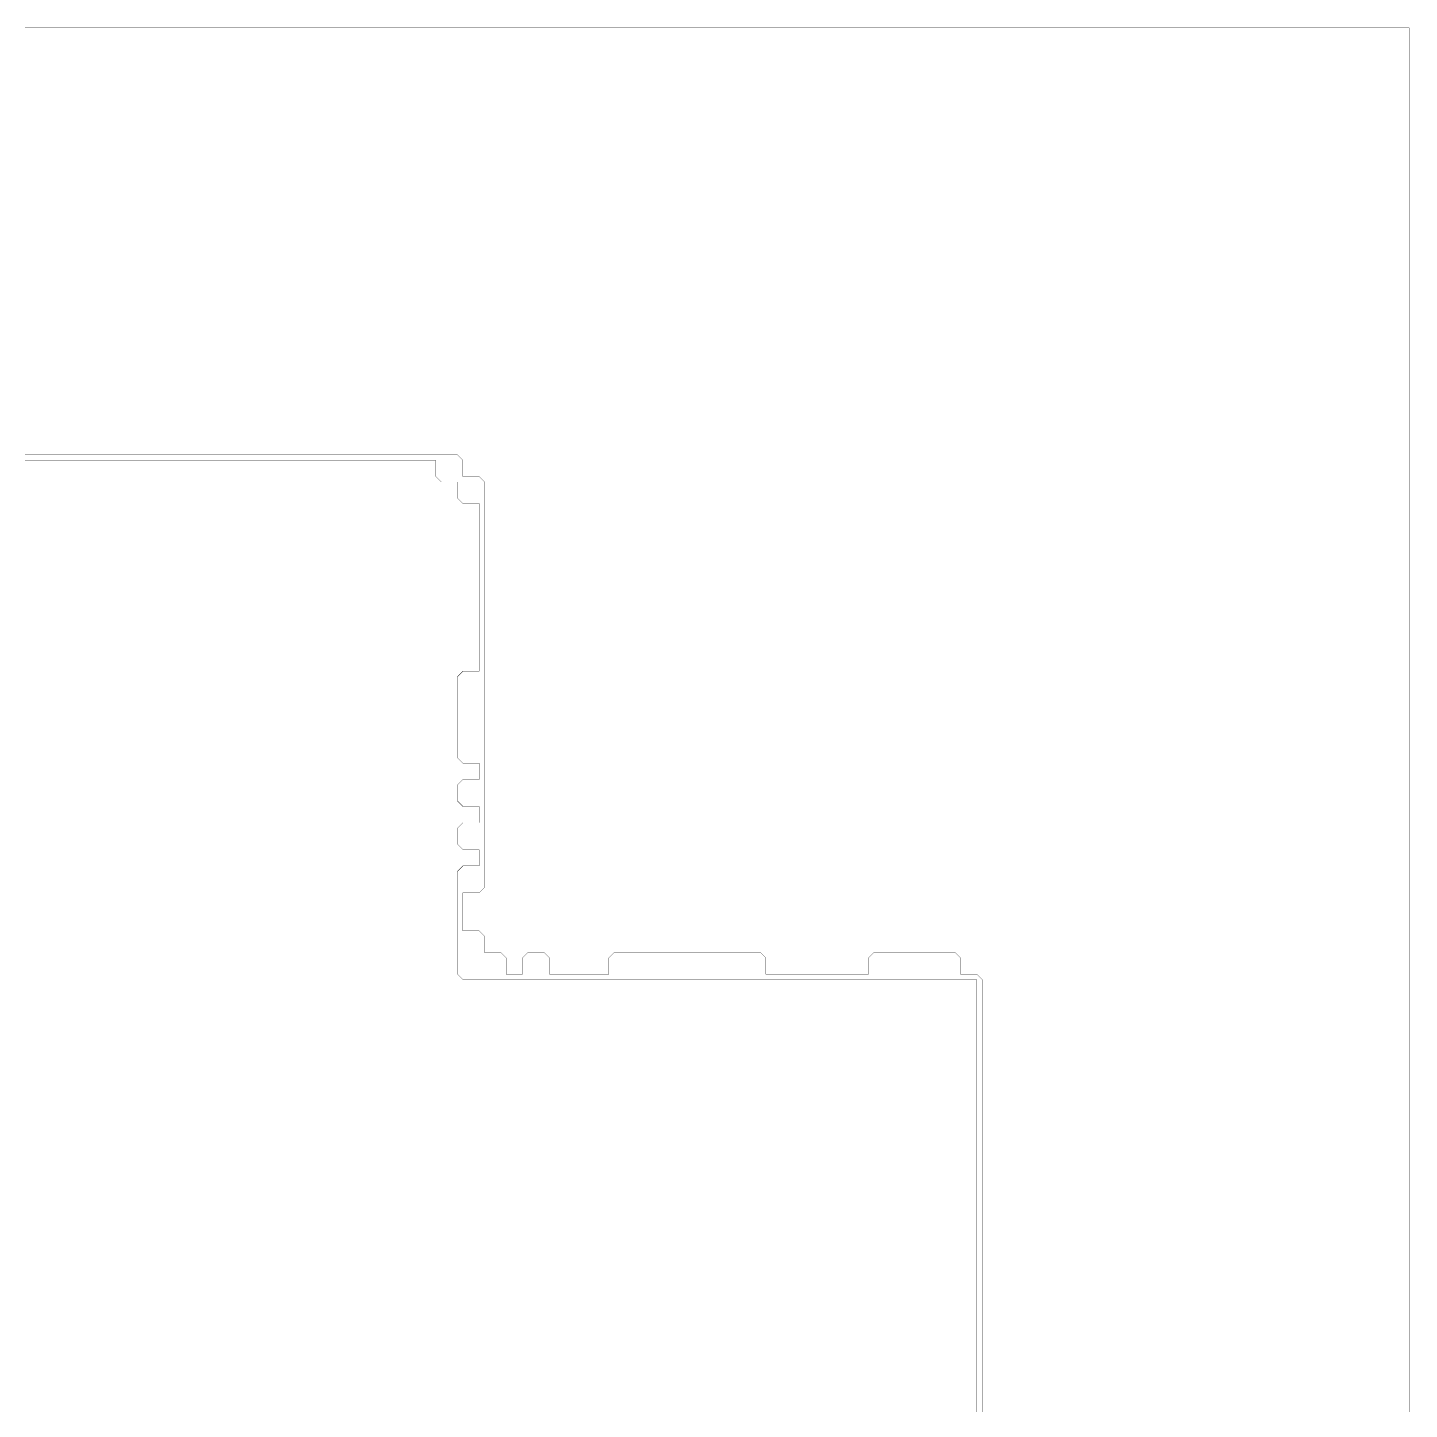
# Model space of a CAD drawing. Header units: metres. Extents: x 0 to 4990, y -4990 to 0.
# Drawn here: x 2495 to 4990, y -2495 to 0 of the extents above; entities that cross this region are included whole.
import ezdxf

# ---------------------------------------------------------------- set-up
doc = ezdxf.new("R2010")
doc.units = ezdxf.units.M
doc.layers.add('conductor', color=1, linetype='Continuous')
doc.layers.add('substrate', color=5, linetype='Continuous')

msp = doc.modelspace()

# ---------------------------------------------------------------- linework, layer by layer
at = {"layer": 'conductor', "const_width": 0.5}
msp.add_lwpolyline([(4208.984375, -2500), (4208.984375, -2490.234375), (4208.984375, -2480.46875), (4208.984375, -2470.703125), (4208.984375, -2460.9375), (4208.984375, -2451.171875), (4208.984375, -2441.40625), (4208.984375, -2431.640625), (4208.984375, -2421.875), (4208.984375, -2412.109375), (4208.984375, -2402.34375), (4208.984375, -2392.578125), (4208.984375, -2382.8125), (4208.984375, -2373.046875), (4208.984375, -2363.28125), (4208.984375, -2353.515625), (4208.984375, -2343.75), (4208.984375, -2333.984375), (4208.984375, -2324.21875), (4208.984375, -2314.453125), (4208.984375, -2304.6875), (4208.984375, -2294.921875), (4208.984375, -2285.15625), (4208.984375, -2275.390625), (4208.984375, -2265.625), (4208.984375, -2255.859375), (4208.984375, -2246.09375), (4208.984375, -2236.328125), (4208.984375, -2226.5625), (4208.984375, -2216.796875), (4208.984375, -2207.03125), (4208.984375, -2197.265625), (4208.984375, -2187.5), (4208.984375, -2177.734375), (4208.984375, -2167.96875), (4208.984375, -2158.203125), (4208.984375, -2148.4375), (4208.984375, -2138.671875), (4208.984375, -2128.90625), (4208.984375, -2119.140625), (4208.984375, -2109.375), (4208.984375, -2099.609375), (4208.984375, -2089.84375), (4208.984375, -2080.078125), (4208.984375, -2070.3125), (4208.984375, -2060.546875), (4208.984375, -2050.78125), (4208.984375, -2041.015625), (4208.984375, -2031.25), (4208.984375, -2021.484375), (4208.984375, -2011.71875), (4208.984375, -2001.953125), (4208.984375, -1992.1875), (4208.984375, -1982.421875), (4208.984375, -1972.65625), (4208.984375, -1962.890625), (4208.984375, -1953.125), (4208.984375, -1943.359375), (4208.984375, -1933.59375), (4208.984375, -1923.828125), (4208.984375, -1914.0625), (4208.984375, -1904.296875), (4208.984375, -1894.53125), (4208.984375, -1884.765625), (4208.984375, -1875), (4208.984375, -1865.234375), (4208.984375, -1855.46875), (4208.984375, -1845.703125), (4208.984375, -1835.9375), (4208.984375, -1826.171875), (4208.984375, -1816.40625), (4208.984375, -1806.640625), (4208.984375, -1796.875), (4208.984375, -1787.109375), (4208.984375, -1777.34375), (4208.984375, -1767.578125), (4208.984375, -1757.8125), (4208.984375, -1748.046875), (4208.984375, -1738.28125), (4208.984375, -1728.515625), (4208.984375, -1718.75), (4199.21875, -1718.75), (4189.453125, -1718.75), (4179.6875, -1718.75), (4169.921875, -1718.75), (4160.15625, -1718.75), (4150.390625, -1718.75), (4140.625, -1718.75), (4130.859375, -1718.75), (4121.09375, -1718.75), (4111.328125, -1718.75), (4101.5625, -1718.75), (4091.796875, -1718.75), (4082.03125, -1718.75), (4072.265625, -1718.75), (4062.5, -1718.75), (4052.734375, -1718.75), (4042.96875, -1718.75), (4033.203125, -1718.75), (4023.4375, -1718.75), (4013.671875, -1718.75), (4003.90625, -1718.75), (3994.140625, -1718.75), (3984.375, -1718.75), (3974.609375, -1718.75), (3964.84375, -1718.75), (3955.078125, -1718.75), (3945.3125, -1718.75), (3935.546875, -1718.75), (3925.78125, -1718.75), (3916.015625, -1718.75), (3906.25, -1718.75), (3896.484375, -1718.75), (3886.71875, -1718.75), (3876.953125, -1718.75), (3867.1875, -1718.75), (3857.421875, -1718.75), (3847.65625, -1718.75), (3837.890625, -1718.75), (3828.125, -1718.75), (3818.359375, -1718.75), (3808.59375, -1718.75), (3798.828125, -1718.75), (3789.0625, -1718.75), (3779.296875, -1718.75), (3769.53125, -1718.75), (3759.765625, -1718.75), (3750, -1718.75), (3740.234375, -1718.75), (3730.46875, -1718.75), (3720.703125, -1718.75), (3710.9375, -1718.75), (3701.171875, -1718.75), (3691.40625, -1718.75), (3681.640625, -1718.75), (3671.875, -1718.75), (3662.109375, -1718.75), (3652.34375, -1718.75), (3642.578125, -1718.75), (3632.8125, -1718.75), (3623.046875, -1718.75), (3613.28125, -1718.75), (3603.515625, -1718.75), (3593.75, -1718.75), (3583.984375, -1718.75), (3574.21875, -1718.75), (3564.453125, -1718.75), (3554.6875, -1718.75), (3544.921875, -1718.75), (3535.15625, -1718.75), (3525.390625, -1718.75), (3515.625, -1718.75), (3505.859375, -1718.75), (3496.09375, -1718.75), (3486.328125, -1718.75), (3476.5625, -1718.75), (3466.796875, -1718.75), (3457.03125, -1718.75), (3447.265625, -1718.75), (3437.5, -1718.75), (3427.734375, -1718.75), (3417.96875, -1718.75), (3408.203125, -1718.75), (3398.4375, -1718.75), (3388.671875, -1718.75), (3378.90625, -1718.75), (3369.140625, -1718.75), (3359.375, -1718.75), (3349.609375, -1718.75), (3339.84375, -1718.75), (3330.078125, -1718.75), (3320.3125, -1718.75), (3310.546875, -1718.75), (3300.78125, -1718.75), (3291.015625, -1718.75), (3281.25, -1718.75), (3271.484375, -1708.984375), (3271.484375, -1699.21875), (3271.484375, -1689.453125), (3271.484375, -1679.6875), (3271.484375, -1669.921875), (3271.484375, -1660.15625), (3271.484375, -1650.390625), (3271.484375, -1640.625), (3271.484375, -1630.859375), (3271.484375, -1621.09375), (3271.484375, -1611.328125), (3271.484375, -1601.5625), (3271.484375, -1591.796875), (3271.484375, -1582.03125), (3271.484375, -1572.265625), (3271.484375, -1562.5), (3271.484375, -1552.734375), (3271.484375, -1542.96875), (3271.484375, -1533.203125), (3271.484375, -1523.4375), (3281.25, -1513.671875), (3291.015625, -1513.671875), (3300.78125, -1513.671875), (3310.546875, -1513.671875), (3310.546875, -1503.90625), (3310.546875, -1494.140625), (3310.546875, -1484.375), (3300.78125, -1484.375), (3291.015625, -1484.375), (3281.25, -1484.375), (3271.484375, -1474.609375), (3271.484375, -1464.84375), (3271.484375, -1455.078125), (3271.484375, -1445.3125), (3281.25, -1435.546875), (3291.015625, -1435.546875), (3300.78125, -1435.546875), (3310.546875, -1435.546875), (3310.546875, -1425.78125), (3310.546875, -1416.015625), (3310.546875, -1406.25), (3300.78125, -1406.25), (3291.015625, -1406.25), (3281.25, -1406.25), (3271.484375, -1396.484375), (3271.484375, -1386.71875), (3271.484375, -1376.953125), (3271.484375, -1367.1875), (3281.25, -1357.421875), (3291.015625, -1357.421875), (3300.78125, -1357.421875), (3310.546875, -1357.421875), (3310.546875, -1347.65625), (3310.546875, -1337.890625), (3310.546875, -1328.125), (3300.78125, -1328.125), (3291.015625, -1328.125), (3281.25, -1328.125), (3271.484375, -1318.359375), (3271.484375, -1308.59375), (3271.484375, -1298.828125), (3271.484375, -1289.0625), (3271.484375, -1279.296875), (3271.484375, -1269.53125), (3271.484375, -1259.765625), (3271.484375, -1250), (3271.484375, -1240.234375), (3271.484375, -1230.46875), (3271.484375, -1220.703125), (3271.484375, -1210.9375), (3271.484375, -1201.171875), (3271.484375, -1191.40625), (3271.484375, -1181.640625), (3271.484375, -1171.875), (3281.25, -1162.109375), (3291.015625, -1162.109375), (3300.78125, -1162.109375), (3310.546875, -1162.109375), (3310.546875, -1152.34375), (3310.546875, -1142.578125), (3310.546875, -1132.8125), (3310.546875, -1123.046875), (3310.546875, -1113.28125), (3310.546875, -1103.515625), (3310.546875, -1093.75), (3310.546875, -1083.984375), (3310.546875, -1074.21875), (3310.546875, -1064.453125), (3310.546875, -1054.6875), (3310.546875, -1044.921875), (3310.546875, -1035.15625), (3310.546875, -1025.390625), (3310.546875, -1015.625), (3310.546875, -1005.859375), (3310.546875, -996.09375), (3310.546875, -986.328125), (3310.546875, -976.5625), (3310.546875, -966.796875), (3310.546875, -957.03125), (3310.546875, -947.265625), (3310.546875, -937.5), (3310.546875, -927.734375), (3310.546875, -917.96875), (3310.546875, -908.203125), (3310.546875, -898.4375), (3310.546875, -888.671875), (3310.546875, -878.90625), (3310.546875, -869.140625), (3310.546875, -859.375), (3300.78125, -859.375), (3291.015625, -859.375), (3281.25, -859.375), (3271.484375, -849.609375), (3271.484375, -839.84375), (3271.484375, -830.078125), (3271.484375, -820.3125), (3261.71875, -820.3125), (3251.953125, -820.3125), (3242.1875, -820.3125), (3232.421875, -810.546875), (3232.421875, -800.78125), (3232.421875, -791.015625), (3232.421875, -781.25), (3222.65625, -781.25), (3212.890625, -781.25), (3203.125, -781.25), (3193.359375, -781.25), (3183.59375, -781.25), (3173.828125, -781.25), (3164.0625, -781.25), (3154.296875, -781.25), (3144.53125, -781.25), (3134.765625, -781.25), (3125, -781.25), (3115.234375, -781.25), (3105.46875, -781.25), (3095.703125, -781.25), (3085.9375, -781.25), (3076.171875, -781.25), (3066.40625, -781.25), (3056.640625, -781.25), (3046.875, -781.25), (3037.109375, -781.25), (3027.34375, -781.25), (3017.578125, -781.25), (3007.8125, -781.25), (2998.046875, -781.25), (2988.28125, -781.25), (2978.515625, -781.25), (2968.75, -781.25), (2958.984375, -781.25), (2949.21875, -781.25), (2939.453125, -781.25), (2929.6875, -781.25), (2919.921875, -781.25), (2910.15625, -781.25), (2900.390625, -781.25), (2890.625, -781.25), (2880.859375, -781.25), (2871.09375, -781.25), (2861.328125, -781.25), (2851.5625, -781.25), (2841.796875, -781.25), (2832.03125, -781.25), (2822.265625, -781.25), (2812.5, -781.25), (2802.734375, -781.25), (2792.96875, -781.25), (2783.203125, -781.25), (2773.4375, -781.25), (2763.671875, -781.25), (2753.90625, -781.25), (2744.140625, -781.25), (2734.375, -781.25), (2724.609375, -781.25), (2714.84375, -781.25), (2705.078125, -781.25), (2695.3125, -781.25), (2685.546875, -781.25), (2675.78125, -781.25), (2666.015625, -781.25), (2656.25, -781.25), (2646.484375, -781.25), (2636.71875, -781.25), (2626.953125, -781.25), (2617.1875, -781.25), (2607.421875, -781.25), (2597.65625, -781.25), (2587.890625, -781.25), (2578.125, -781.25), (2568.359375, -781.25), (2558.59375, -781.25), (2548.828125, -781.25), (2539.0625, -781.25), (2529.296875, -781.25), (2519.53125, -781.25), (2509.765625, -781.25), (2500, -781.25), (2490.234375, -781.25)], dxfattribs=at)
at = {"layer": 'substrate', "const_width": 0.5}
for points in [[(4990.234375, -2500), (4990.234375, -2490.234375), (4990.234375, -2480.46875), (4990.234375, -2470.703125), (4990.234375, -2460.9375), (4990.234375, -2451.171875), (4990.234375, -2441.40625), (4990.234375, -2431.640625), (4990.234375, -2421.875), (4990.234375, -2412.109375), (4990.234375, -2402.34375), (4990.234375, -2392.578125), (4990.234375, -2382.8125), (4990.234375, -2373.046875), (4990.234375, -2363.28125), (4990.234375, -2353.515625), (4990.234375, -2343.75), (4990.234375, -2333.984375), (4990.234375, -2324.21875), (4990.234375, -2314.453125), (4990.234375, -2304.6875), (4990.234375, -2294.921875), (4990.234375, -2285.15625), (4990.234375, -2275.390625), (4990.234375, -2265.625), (4990.234375, -2255.859375), (4990.234375, -2246.09375), (4990.234375, -2236.328125), (4990.234375, -2226.5625), (4990.234375, -2216.796875), (4990.234375, -2207.03125), (4990.234375, -2197.265625), (4990.234375, -2187.5), (4990.234375, -2177.734375), (4990.234375, -2167.96875), (4990.234375, -2158.203125), (4990.234375, -2148.4375), (4990.234375, -2138.671875), (4990.234375, -2128.90625), (4990.234375, -2119.140625), (4990.234375, -2109.375), (4990.234375, -2099.609375), (4990.234375, -2089.84375), (4990.234375, -2080.078125), (4990.234375, -2070.3125), (4990.234375, -2060.546875), (4990.234375, -2050.78125), (4990.234375, -2041.015625), (4990.234375, -2031.25), (4990.234375, -2021.484375), (4990.234375, -2011.71875), (4990.234375, -2001.953125), (4990.234375, -1992.1875), (4990.234375, -1982.421875), (4990.234375, -1972.65625), (4990.234375, -1962.890625), (4990.234375, -1953.125), (4990.234375, -1943.359375), (4990.234375, -1933.59375), (4990.234375, -1923.828125), (4990.234375, -1914.0625), (4990.234375, -1904.296875), (4990.234375, -1894.53125), (4990.234375, -1884.765625), (4990.234375, -1875), (4990.234375, -1865.234375), (4990.234375, -1855.46875), (4990.234375, -1845.703125), (4990.234375, -1835.9375), (4990.234375, -1826.171875), (4990.234375, -1816.40625), (4990.234375, -1806.640625), (4990.234375, -1796.875), (4990.234375, -1787.109375), (4990.234375, -1777.34375), (4990.234375, -1767.578125), (4990.234375, -1757.8125), (4990.234375, -1748.046875), (4990.234375, -1738.28125), (4990.234375, -1728.515625), (4990.234375, -1718.75), (4990.234375, -1708.984375), (4990.234375, -1699.21875), (4990.234375, -1689.453125), (4990.234375, -1679.6875), (4990.234375, -1669.921875), (4990.234375, -1660.15625), (4990.234375, -1650.390625), (4990.234375, -1640.625), (4990.234375, -1630.859375), (4990.234375, -1621.09375), (4990.234375, -1611.328125), (4990.234375, -1601.5625), (4990.234375, -1591.796875), (4990.234375, -1582.03125), (4990.234375, -1572.265625), (4990.234375, -1562.5), (4990.234375, -1552.734375), (4990.234375, -1542.96875), (4990.234375, -1533.203125), (4990.234375, -1523.4375), (4990.234375, -1513.671875), (4990.234375, -1503.90625), (4990.234375, -1494.140625), (4990.234375, -1484.375), (4990.234375, -1474.609375), (4990.234375, -1464.84375), (4990.234375, -1455.078125), (4990.234375, -1445.3125), (4990.234375, -1435.546875), (4990.234375, -1425.78125), (4990.234375, -1416.015625), (4990.234375, -1406.25), (4990.234375, -1396.484375), (4990.234375, -1386.71875), (4990.234375, -1376.953125), (4990.234375, -1367.1875), (4990.234375, -1357.421875), (4990.234375, -1347.65625), (4990.234375, -1337.890625), (4990.234375, -1328.125), (4990.234375, -1318.359375), (4990.234375, -1308.59375), (4990.234375, -1298.828125), (4990.234375, -1289.0625), (4990.234375, -1279.296875), (4990.234375, -1269.53125), (4990.234375, -1259.765625), (4990.234375, -1250), (4990.234375, -1240.234375), (4990.234375, -1230.46875), (4990.234375, -1220.703125), (4990.234375, -1210.9375), (4990.234375, -1201.171875), (4990.234375, -1191.40625), (4990.234375, -1181.640625), (4990.234375, -1171.875), (4990.234375, -1162.109375), (4990.234375, -1152.34375), (4990.234375, -1142.578125), (4990.234375, -1132.8125), (4990.234375, -1123.046875), (4990.234375, -1113.28125), (4990.234375, -1103.515625), (4990.234375, -1093.75), (4990.234375, -1083.984375), (4990.234375, -1074.21875), (4990.234375, -1064.453125), (4990.234375, -1054.6875), (4990.234375, -1044.921875), (4990.234375, -1035.15625), (4990.234375, -1025.390625), (4990.234375, -1015.625), (4990.234375, -1005.859375), (4990.234375, -996.09375), (4990.234375, -986.328125), (4990.234375, -976.5625), (4990.234375, -966.796875), (4990.234375, -957.03125), (4990.234375, -947.265625), (4990.234375, -937.5), (4990.234375, -927.734375), (4990.234375, -917.96875), (4990.234375, -908.203125), (4990.234375, -898.4375), (4990.234375, -888.671875), (4990.234375, -878.90625), (4990.234375, -869.140625), (4990.234375, -859.375), (4990.234375, -849.609375), (4990.234375, -839.84375), (4990.234375, -830.078125), (4990.234375, -820.3125), (4990.234375, -810.546875), (4990.234375, -800.78125), (4990.234375, -791.015625), (4990.234375, -781.25), (4990.234375, -771.484375), (4990.234375, -761.71875), (4990.234375, -751.953125), (4990.234375, -742.1875), (4990.234375, -732.421875), (4990.234375, -722.65625), (4990.234375, -712.890625), (4990.234375, -703.125), (4990.234375, -693.359375), (4990.234375, -683.59375), (4990.234375, -673.828125), (4990.234375, -664.0625), (4990.234375, -654.296875), (4990.234375, -644.53125), (4990.234375, -634.765625), (4990.234375, -625), (4990.234375, -615.234375), (4990.234375, -605.46875), (4990.234375, -595.703125), (4990.234375, -585.9375), (4990.234375, -576.171875), (4990.234375, -566.40625), (4990.234375, -556.640625), (4990.234375, -546.875), (4990.234375, -537.109375), (4990.234375, -527.34375), (4990.234375, -517.578125), (4990.234375, -507.8125), (4990.234375, -498.046875), (4990.234375, -488.28125), (4990.234375, -478.515625), (4990.234375, -468.75), (4990.234375, -458.984375), (4990.234375, -449.21875), (4990.234375, -439.453125), (4990.234375, -429.6875), (4990.234375, -419.921875), (4990.234375, -410.15625), (4990.234375, -400.390625), (4990.234375, -390.625), (4990.234375, -380.859375), (4990.234375, -371.09375), (4990.234375, -361.328125), (4990.234375, -351.5625), (4990.234375, -341.796875), (4990.234375, -332.03125), (4990.234375, -322.265625), (4990.234375, -312.5), (4990.234375, -302.734375), (4990.234375, -292.96875), (4990.234375, -283.203125), (4990.234375, -273.4375), (4990.234375, -263.671875), (4990.234375, -253.90625), (4990.234375, -244.140625), (4990.234375, -234.375), (4990.234375, -224.609375), (4990.234375, -214.84375), (4990.234375, -205.078125), (4990.234375, -195.3125), (4990.234375, -185.546875), (4990.234375, -175.78125), (4990.234375, -166.015625), (4990.234375, -156.25), (4990.234375, -146.484375), (4990.234375, -136.71875), (4990.234375, -126.953125), (4990.234375, -117.1875), (4990.234375, -107.421875), (4990.234375, -97.65625), (4990.234375, -87.890625), (4990.234375, -78.125), (4990.234375, -68.359375), (4990.234375, -58.59375), (4990.234375, -48.828125), (4990.234375, -39.0625), (4990.234375, -29.296875), (4990.234375, -19.53125), (4990.234375, -9.765625), (4990.234375, 0), (4980.46875, 0), (4970.703125, 0), (4960.9375, 0), (4951.171875, 0), (4941.40625, 0), (4931.640625, 0), (4921.875, 0), (4912.109375, 0), (4902.34375, 0), (4892.578125, 0), (4882.8125, 0), (4873.046875, 0), (4863.28125, 0), (4853.515625, 0), (4843.75, 0), (4833.984375, 0), (4824.21875, 0), (4814.453125, 0), (4804.6875, 0), (4794.921875, 0), (4785.15625, 0), (4775.390625, 0), (4765.625, 0), (4755.859375, 0), (4746.09375, 0), (4736.328125, 0), (4726.5625, 0), (4716.796875, 0), (4707.03125, 0), (4697.265625, 0), (4687.5, 0), (4677.734375, 0), (4667.96875, 0), (4658.203125, 0), (4648.4375, 0), (4638.671875, 0), (4628.90625, 0), (4619.140625, 0), (4609.375, 0), (4599.609375, 0), (4589.84375, 0), (4580.078125, 0), (4570.3125, 0), (4560.546875, 0), (4550.78125, 0), (4541.015625, 0), (4531.25, 0), (4521.484375, 0), (4511.71875, 0), (4501.953125, 0), (4492.1875, 0), (4482.421875, 0), (4472.65625, 0), (4462.890625, 0), (4453.125, 0), (4443.359375, 0), (4433.59375, 0), (4423.828125, 0), (4414.0625, 0), (4404.296875, 0), (4394.53125, 0), (4384.765625, 0), (4375, 0), (4365.234375, 0), (4355.46875, 0), (4345.703125, 0), (4335.9375, 0), (4326.171875, 0), (4316.40625, 0), (4306.640625, 0), (4296.875, 0), (4287.109375, 0), (4277.34375, 0), (4267.578125, 0), (4257.8125, 0), (4248.046875, 0), (4238.28125, 0), (4228.515625, 0), (4218.75, 0), (4208.984375, 0), (4199.21875, 0), (4189.453125, 0), (4179.6875, 0), (4169.921875, 0), (4160.15625, 0), (4150.390625, 0), (4140.625, 0), (4130.859375, 0), (4121.09375, 0), (4111.328125, 0), (4101.5625, 0), (4091.796875, 0), (4082.03125, 0), (4072.265625, 0), (4062.5, 0), (4052.734375, 0), (4042.96875, 0), (4033.203125, 0), (4023.4375, 0), (4013.671875, 0), (4003.90625, 0), (3994.140625, 0), (3984.375, 0), (3974.609375, 0), (3964.84375, 0), (3955.078125, 0), (3945.3125, 0), (3935.546875, 0), (3925.78125, 0), (3916.015625, 0), (3906.25, 0), (3896.484375, 0), (3886.71875, 0), (3876.953125, 0), (3867.1875, 0), (3857.421875, 0), (3847.65625, 0), (3837.890625, 0), (3828.125, 0), (3818.359375, 0), (3808.59375, 0), (3798.828125, 0), (3789.0625, 0), (3779.296875, 0), (3769.53125, 0), (3759.765625, 0), (3750, 0), (3740.234375, 0), (3730.46875, 0), (3720.703125, 0), (3710.9375, 0), (3701.171875, 0), (3691.40625, 0), (3681.640625, 0), (3671.875, 0), (3662.109375, 0), (3652.34375, 0), (3642.578125, 0), (3632.8125, 0), (3623.046875, 0), (3613.28125, 0), (3603.515625, 0), (3593.75, 0), (3583.984375, 0), (3574.21875, 0), (3564.453125, 0), (3554.6875, 0), (3544.921875, 0), (3535.15625, 0), (3525.390625, 0), (3515.625, 0), (3505.859375, 0), (3496.09375, 0), (3486.328125, 0), (3476.5625, 0), (3466.796875, 0), (3457.03125, 0), (3447.265625, 0), (3437.5, 0), (3427.734375, 0), (3417.96875, 0), (3408.203125, 0), (3398.4375, 0), (3388.671875, 0), (3378.90625, 0), (3369.140625, 0), (3359.375, 0), (3349.609375, 0), (3339.84375, 0), (3330.078125, 0), (3320.3125, 0), (3310.546875, 0), (3300.78125, 0), (3291.015625, 0), (3281.25, 0), (3271.484375, 0), (3261.71875, 0), (3251.953125, 0), (3242.1875, 0), (3232.421875, 0), (3222.65625, 0), (3212.890625, 0), (3203.125, 0), (3193.359375, 0), (3183.59375, 0), (3173.828125, 0), (3164.0625, 0), (3154.296875, 0), (3144.53125, 0), (3134.765625, 0), (3125, 0), (3115.234375, 0), (3105.46875, 0), (3095.703125, 0), (3085.9375, 0), (3076.171875, 0), (3066.40625, 0), (3056.640625, 0), (3046.875, 0), (3037.109375, 0), (3027.34375, 0), (3017.578125, 0), (3007.8125, 0), (2998.046875, 0), (2988.28125, 0), (2978.515625, 0), (2968.75, 0), (2958.984375, 0), (2949.21875, 0), (2939.453125, 0), (2929.6875, 0), (2919.921875, 0), (2910.15625, 0), (2900.390625, 0), (2890.625, 0), (2880.859375, 0), (2871.09375, 0), (2861.328125, 0), (2851.5625, 0), (2841.796875, 0), (2832.03125, 0), (2822.265625, 0), (2812.5, 0), (2802.734375, 0), (2792.96875, 0), (2783.203125, 0), (2773.4375, 0), (2763.671875, 0), (2753.90625, 0), (2744.140625, 0), (2734.375, 0), (2724.609375, 0), (2714.84375, 0), (2705.078125, 0), (2695.3125, 0), (2685.546875, 0), (2675.78125, 0), (2666.015625, 0), (2656.25, 0), (2646.484375, 0), (2636.71875, 0), (2626.953125, 0), (2617.1875, 0), (2607.421875, 0), (2597.65625, 0), (2587.890625, 0), (2578.125, 0), (2568.359375, 0), (2558.59375, 0), (2548.828125, 0), (2539.0625, 0), (2529.296875, 0), (2519.53125, 0), (2509.765625, 0), (2500, 0), (2490.234375, 0)], [(2490.234375, -771.484375), (2500, -771.484375), (2509.765625, -771.484375), (2519.53125, -771.484375), (2529.296875, -771.484375), (2539.0625, -771.484375), (2548.828125, -771.484375), (2558.59375, -771.484375), (2568.359375, -771.484375), (2578.125, -771.484375), (2587.890625, -771.484375), (2597.65625, -771.484375), (2607.421875, -771.484375), (2617.1875, -771.484375), (2626.953125, -771.484375), (2636.71875, -771.484375), (2646.484375, -771.484375), (2656.25, -771.484375), (2666.015625, -771.484375), (2675.78125, -771.484375), (2685.546875, -771.484375), (2695.3125, -771.484375), (2705.078125, -771.484375), (2714.84375, -771.484375), (2724.609375, -771.484375), (2734.375, -771.484375), (2744.140625, -771.484375), (2753.90625, -771.484375), (2763.671875, -771.484375), (2773.4375, -771.484375), (2783.203125, -771.484375), (2792.96875, -771.484375), (2802.734375, -771.484375), (2812.5, -771.484375), (2822.265625, -771.484375), (2832.03125, -771.484375), (2841.796875, -771.484375), (2851.5625, -771.484375), (2861.328125, -771.484375), (2871.09375, -771.484375), (2880.859375, -771.484375), (2890.625, -771.484375), (2900.390625, -771.484375), (2910.15625, -771.484375), (2919.921875, -771.484375), (2929.6875, -771.484375), (2939.453125, -771.484375), (2949.21875, -771.484375), (2958.984375, -771.484375), (2968.75, -771.484375), (2978.515625, -771.484375), (2988.28125, -771.484375), (2998.046875, -771.484375), (3007.8125, -771.484375), (3017.578125, -771.484375), (3027.34375, -771.484375), (3037.109375, -771.484375), (3046.875, -771.484375), (3056.640625, -771.484375), (3066.40625, -771.484375), (3076.171875, -771.484375), (3085.9375, -771.484375), (3095.703125, -771.484375), (3105.46875, -771.484375), (3115.234375, -771.484375), (3125, -771.484375), (3134.765625, -771.484375), (3144.53125, -771.484375), (3154.296875, -771.484375), (3164.0625, -771.484375), (3173.828125, -771.484375), (3183.59375, -771.484375), (3193.359375, -771.484375), (3203.125, -771.484375), (3212.890625, -771.484375), (3222.65625, -771.484375), (3232.421875, -771.484375), (3242.1875, -771.484375), (3251.953125, -771.484375), (3261.71875, -771.484375), (3271.484375, -771.484375), (3281.25, -781.25), (3281.25, -791.015625), (3281.25, -800.78125), (3281.25, -810.546875), (3291.015625, -810.546875), (3300.78125, -810.546875), (3310.546875, -810.546875), (3320.3125, -820.3125), (3320.3125, -830.078125), (3320.3125, -839.84375), (3320.3125, -849.609375), (3320.3125, -859.375), (3320.3125, -869.140625), (3320.3125, -878.90625), (3320.3125, -888.671875), (3320.3125, -898.4375), (3320.3125, -908.203125), (3320.3125, -917.96875), (3320.3125, -927.734375), (3320.3125, -937.5), (3320.3125, -947.265625), (3320.3125, -957.03125), (3320.3125, -966.796875), (3320.3125, -976.5625), (3320.3125, -986.328125), (3320.3125, -996.09375), (3320.3125, -1005.859375), (3320.3125, -1015.625), (3320.3125, -1025.390625), (3320.3125, -1035.15625), (3320.3125, -1044.921875), (3320.3125, -1054.6875), (3320.3125, -1064.453125), (3320.3125, -1074.21875), (3320.3125, -1083.984375), (3320.3125, -1093.75), (3320.3125, -1103.515625), (3320.3125, -1113.28125), (3320.3125, -1123.046875), (3320.3125, -1132.8125), (3320.3125, -1142.578125), (3320.3125, -1152.34375), (3320.3125, -1162.109375), (3320.3125, -1171.875), (3320.3125, -1181.640625), (3320.3125, -1191.40625), (3320.3125, -1201.171875), (3320.3125, -1210.9375), (3320.3125, -1220.703125), (3320.3125, -1230.46875), (3320.3125, -1240.234375), (3320.3125, -1250), (3320.3125, -1259.765625), (3320.3125, -1269.53125), (3320.3125, -1279.296875), (3320.3125, -1289.0625), (3320.3125, -1298.828125), (3320.3125, -1308.59375), (3320.3125, -1318.359375), (3320.3125, -1328.125), (3320.3125, -1337.890625), (3320.3125, -1347.65625), (3320.3125, -1357.421875), (3320.3125, -1367.1875), (3320.3125, -1376.953125), (3320.3125, -1386.71875), (3320.3125, -1396.484375), (3320.3125, -1406.25), (3320.3125, -1416.015625), (3320.3125, -1425.78125), (3320.3125, -1435.546875), (3320.3125, -1445.3125), (3320.3125, -1455.078125), (3320.3125, -1464.84375), (3320.3125, -1474.609375), (3320.3125, -1484.375), (3320.3125, -1494.140625), (3320.3125, -1503.90625), (3320.3125, -1513.671875), (3320.3125, -1523.4375), (3320.3125, -1533.203125), (3320.3125, -1542.96875), (3320.3125, -1552.734375), (3310.546875, -1562.5), (3300.78125, -1562.5), (3291.015625, -1562.5), (3281.25, -1562.5), (3281.25, -1572.265625), (3281.25, -1582.03125), (3281.25, -1591.796875), (3281.25, -1601.5625), (3281.25, -1611.328125), (3281.25, -1621.09375), (3281.25, -1630.859375), (3291.015625, -1630.859375), (3300.78125, -1630.859375), (3310.546875, -1630.859375), (3320.3125, -1640.625), (3320.3125, -1650.390625), (3320.3125, -1660.15625), (3320.3125, -1669.921875), (3330.078125, -1669.921875), (3339.84375, -1669.921875), (3349.609375, -1669.921875), (3359.375, -1679.6875), (3359.375, -1689.453125), (3359.375, -1699.21875), (3359.375, -1708.984375), (3369.140625, -1708.984375), (3378.90625, -1708.984375), (3388.671875, -1708.984375), (3388.671875, -1699.21875), (3388.671875, -1689.453125), (3388.671875, -1679.6875), (3398.4375, -1669.921875), (3408.203125, -1669.921875), (3417.96875, -1669.921875), (3427.734375, -1669.921875), (3437.5, -1679.6875), (3437.5, -1689.453125), (3437.5, -1699.21875), (3437.5, -1708.984375), (3447.265625, -1708.984375), (3457.03125, -1708.984375), (3466.796875, -1708.984375), (3476.5625, -1708.984375), (3486.328125, -1708.984375), (3496.09375, -1708.984375), (3505.859375, -1708.984375), (3515.625, -1708.984375), (3525.390625, -1708.984375), (3535.15625, -1708.984375), (3544.921875, -1708.984375), (3544.921875, -1699.21875), (3544.921875, -1689.453125), (3544.921875, -1679.6875), (3554.6875, -1669.921875), (3564.453125, -1669.921875), (3574.21875, -1669.921875), (3583.984375, -1669.921875), (3593.75, -1669.921875), (3603.515625, -1669.921875), (3613.28125, -1669.921875), (3623.046875, -1669.921875), (3632.8125, -1669.921875), (3642.578125, -1669.921875), (3652.34375, -1669.921875), (3662.109375, -1669.921875), (3671.875, -1669.921875), (3681.640625, -1669.921875), (3691.40625, -1669.921875), (3701.171875, -1669.921875), (3710.9375, -1669.921875), (3720.703125, -1669.921875), (3730.46875, -1669.921875), (3740.234375, -1669.921875), (3750, -1669.921875), (3759.765625, -1669.921875), (3769.53125, -1669.921875), (3779.296875, -1669.921875), (3789.0625, -1669.921875), (3798.828125, -1669.921875), (3808.59375, -1669.921875), (3818.359375, -1669.921875), (3828.125, -1679.6875), (3828.125, -1689.453125), (3828.125, -1699.21875), (3828.125, -1708.984375), (3837.890625, -1708.984375), (3847.65625, -1708.984375), (3857.421875, -1708.984375), (3867.1875, -1708.984375), (3876.953125, -1708.984375), (3886.71875, -1708.984375), (3896.484375, -1708.984375), (3906.25, -1708.984375), (3916.015625, -1708.984375), (3925.78125, -1708.984375), (3935.546875, -1708.984375), (3945.3125, -1708.984375), (3955.078125, -1708.984375), (3964.84375, -1708.984375), (3974.609375, -1708.984375), (3984.375, -1708.984375), (3994.140625, -1708.984375), (4003.90625, -1708.984375), (4013.671875, -1708.984375), (4013.671875, -1699.21875), (4013.671875, -1689.453125), (4013.671875, -1679.6875), (4023.4375, -1669.921875), (4033.203125, -1669.921875), (4042.96875, -1669.921875), (4052.734375, -1669.921875), (4062.5, -1669.921875), (4072.265625, -1669.921875), (4082.03125, -1669.921875), (4091.796875, -1669.921875), (4101.5625, -1669.921875), (4111.328125, -1669.921875), (4121.09375, -1669.921875), (4130.859375, -1669.921875), (4140.625, -1669.921875), (4150.390625, -1669.921875), (4160.15625, -1669.921875), (4169.921875, -1669.921875), (4179.6875, -1679.6875), (4179.6875, -1689.453125), (4179.6875, -1699.21875), (4179.6875, -1708.984375), (4189.453125, -1708.984375), (4199.21875, -1708.984375), (4208.984375, -1708.984375), (4218.75, -1718.75), (4218.75, -1728.515625), (4218.75, -1738.28125), (4218.75, -1748.046875), (4218.75, -1757.8125), (4218.75, -1767.578125), (4218.75, -1777.34375), (4218.75, -1787.109375), (4218.75, -1796.875), (4218.75, -1806.640625), (4218.75, -1816.40625), (4218.75, -1826.171875), (4218.75, -1835.9375), (4218.75, -1845.703125), (4218.75, -1855.46875), (4218.75, -1865.234375), (4218.75, -1875), (4218.75, -1884.765625), (4218.75, -1894.53125), (4218.75, -1904.296875), (4218.75, -1914.0625), (4218.75, -1923.828125), (4218.75, -1933.59375), (4218.75, -1943.359375), (4218.75, -1953.125), (4218.75, -1962.890625), (4218.75, -1972.65625), (4218.75, -1982.421875), (4218.75, -1992.1875), (4218.75, -2001.953125), (4218.75, -2011.71875), (4218.75, -2021.484375), (4218.75, -2031.25), (4218.75, -2041.015625), (4218.75, -2050.78125), (4218.75, -2060.546875), (4218.75, -2070.3125), (4218.75, -2080.078125), (4218.75, -2089.84375), (4218.75, -2099.609375), (4218.75, -2109.375), (4218.75, -2119.140625), (4218.75, -2128.90625), (4218.75, -2138.671875), (4218.75, -2148.4375), (4218.75, -2158.203125), (4218.75, -2167.96875), (4218.75, -2177.734375), (4218.75, -2187.5), (4218.75, -2197.265625), (4218.75, -2207.03125), (4218.75, -2216.796875), (4218.75, -2226.5625), (4218.75, -2236.328125), (4218.75, -2246.09375), (4218.75, -2255.859375), (4218.75, -2265.625), (4218.75, -2275.390625), (4218.75, -2285.15625), (4218.75, -2294.921875), (4218.75, -2304.6875), (4218.75, -2314.453125), (4218.75, -2324.21875), (4218.75, -2333.984375), (4218.75, -2343.75), (4218.75, -2353.515625), (4218.75, -2363.28125), (4218.75, -2373.046875), (4218.75, -2382.8125), (4218.75, -2392.578125), (4218.75, -2402.34375), (4218.75, -2412.109375), (4218.75, -2421.875), (4218.75, -2431.640625), (4218.75, -2441.40625), (4218.75, -2451.171875), (4218.75, -2460.9375), (4218.75, -2470.703125), (4218.75, -2480.46875), (4218.75, -2490.234375), (4218.75, -2500)]]:
    msp.add_lwpolyline(points, dxfattribs=at)

doc.saveas('drawing.dxf')
